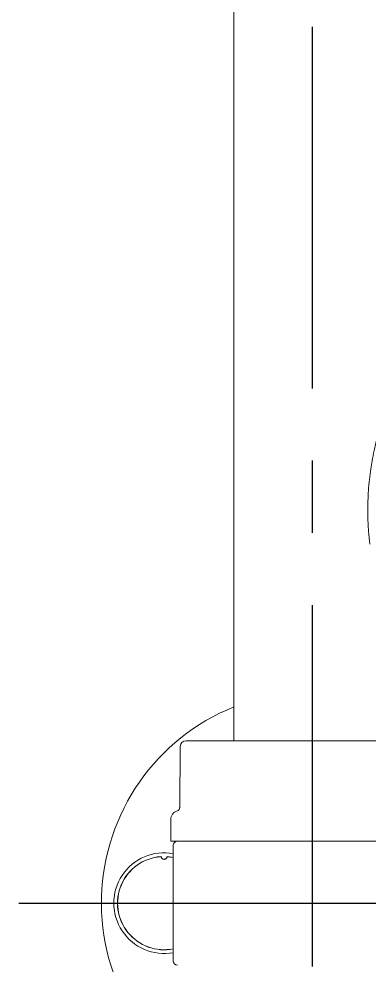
# Model space of a CAD drawing. Extents: x 2239 to 2659, y -1043 to -449.
# Drawn here: x 2355.13 to 2363.62, y -709.76 to -686.85 of the extents above; entities that cross this region are included whole.
import ezdxf

# ---------------------------------------------------------------- set-up
doc = ezdxf.new("R2010")
doc.units = 0
doc.header["$LTSCALE"] = 7
doc.header["$MEASUREMENT"] = 0
doc.linetypes.add('CENTER', pattern=[2, 1.25, -0.25, 0.25, -0.25])
doc.layers.get('0').update_dxf_attribs({"color": 2, "linetype": 'CONTINUOUS'})

msp = doc.modelspace()

# ---------------------------------------------------------------- linework, layer by layer
at = {"color": 1, "linetype": 'CENTER'}
for p, q in [((2362.251, -835.792), (2362.247, -583.382)), ((2355.131, -708.256), (2377.371, -708.256))]:
    msp.add_line(p, q, dxfattribs=at)
at = {"color": 7, "linetype": 'Continuous', "lineweight": 15}
for p, q in [((2360.341, -604.643), (2360.341, -704.326)), ((2359.185, -704.326), (2365.254, -704.326)), ((2359.041, -704.464), (2359.028, -705.927)), ((2359.029, -705.927), (2359.028, -705.927)), ((2358.814, -706.217), (2358.81, -706.756)), ((2365.692, -706.756), (2358.81, -706.756)), ((2358.871, -706.856), (2358.871, -709.656)), ((2358.563, -707.131), (2358.563, -707.129)), ((2358.583, -707.144), (2358.584, -707.145)), ((2358.718, -707.145), (2358.718, -707.144)), ((2358.871, -707.148), (2358.739, -707.129)), ((2358.739, -707.129), (2358.739, -707.131))]:
    msp.add_line(p, q, dxfattribs=at)
at = {"color": 8, "linetype": 'Continuous', "lineweight": 15}
for p, q in [((2358.871, -707.148), (2358.739, -707.129)), ((2358.739, -707.131), (2358.871, -707.149))]:
    msp.add_line(p, q, dxfattribs=at)
at = {"color": 7, "linetype": 'Continuous', "lineweight": 15}
for centre, radius, start, end in [((2362.251, -708.256), 5.12, 111.9036, 244.5523), ((2359.181, -704.466), 0.14, 90.0143, 179.5057), ((2359.116, -706.144), 0.183, 129.5649, 138.8984), ((2358.971, -706.856), 0.1, 90, 180), ((2358.651, -708.256), 1.13, 94.4869, 281.2302), ((2358.564, -707.149), 0.02, 15.3029, 94.4869), ((2358.564, -707.149), 0.02, 15.3059, 94.5181), ((2358.565, -707.151), 0.02, 16.3118, 94.4917), ((2358.738, -707.149), 0.02, 85.4802, 164.6958), ((2358.737, -707.151), 0.02, 85.5083, 163.6882), ((2358.971, -709.656), 0.1, 180, 270)]:
    msp.add_arc(centre, radius, start, end, dxfattribs=at)
at = {"color": 8, "linetype": 'Continuous', "lineweight": 15}
for radius, start, end in [(1.22, 79.6081, 280.3919), (1.13, 94.4869, 281.2302), (1.128, 94.471, 281.2457)]:
    msp.add_arc((2358.651, -708.256), radius, start, end, dxfattribs=at)
at = {"color": 7, "linetype": 'Continuous', "lineweight": 15}
for points, knots in [([(2363.638, -699.563), (2363.625, -699.459), (2363.596, -699.223), (2363.584, -698.874), (2363.586, -698.544), (2363.601, -698.261), (2363.624, -698.001), (2363.655, -697.763), (2363.692, -697.529), (2363.74, -697.284), (2363.813, -696.979), (2363.898, -696.685), (2363.985, -696.427), (2364.053, -696.245), (2364.096, -696.136), (2364.116, -696.089)], [0, 0, 0, 0, 0.0243225, 0.0554804, 0.081392, 0.1014767, 0.1218136, 0.1424035, 0.157432, 0.1772366, 0.2007451, 0.2306197, 0.2485291, 0.2638895, 0.2756857, 0.2756857, 0.2756857, 0.2756857]), ([(2359.181, -704.326), (2359.181, -704.326), (2359.181, -704.326), (2359.183, -704.326), (2359.185, -704.326)], [0, 0, 0, 0, 0.1342695, 1, 1, 1, 1]), ([(2358.978, -706.024), (2358.978, -706.024), (2358.957, -706.028), (2358.922, -706.04), (2358.87, -706.077), (2358.832, -706.131), (2358.812, -706.185), (2358.816, -706.213), (2358.816, -706.218)], [0.0889081, 0.0889081, 0.0889081, 0.0889081, 0.0932609, 0.300261, 0.4568222, 0.7186935, 0.9548951, 1, 1, 1, 1]), ([(2359, -706.003), (2359.002, -706.001), (2359.007, -705.994), (2359.016, -705.981), (2359.024, -705.96), (2359.027, -705.946), (2359.028, -705.936), (2359.028, -705.931), (2359.029, -705.928), (2359.029, -705.927)], [0, 0, 0, 0, 0.241325, 0.680311, 0.864717, 0.951393, 0.972124, 0.989604, 1, 1, 1, 1]), ([(2358.584, -707.145), (2358.584, -707.146), (2358.584, -707.146), (2358.586, -707.152), (2358.591, -707.163), (2358.6, -707.175), (2358.616, -707.188), (2358.637, -707.196), (2358.659, -707.196), (2358.679, -707.191), (2358.694, -707.181), (2358.707, -707.169), (2358.714, -707.157), (2358.718, -707.147), (2358.718, -707.146), (2358.718, -707.145)], [0, 0, 0, 0, 0.063902, 0.146138, 0.21988, 0.294015, 0.363602, 0.449133, 0.531964, 0.605709, 0.670843, 0.737347, 0.816372, 0.906184, 1, 1, 1, 1])]:
    msp.add_open_spline(points, degree=3, knots=knots, dxfattribs=at)

doc.saveas('drawing.dxf')
